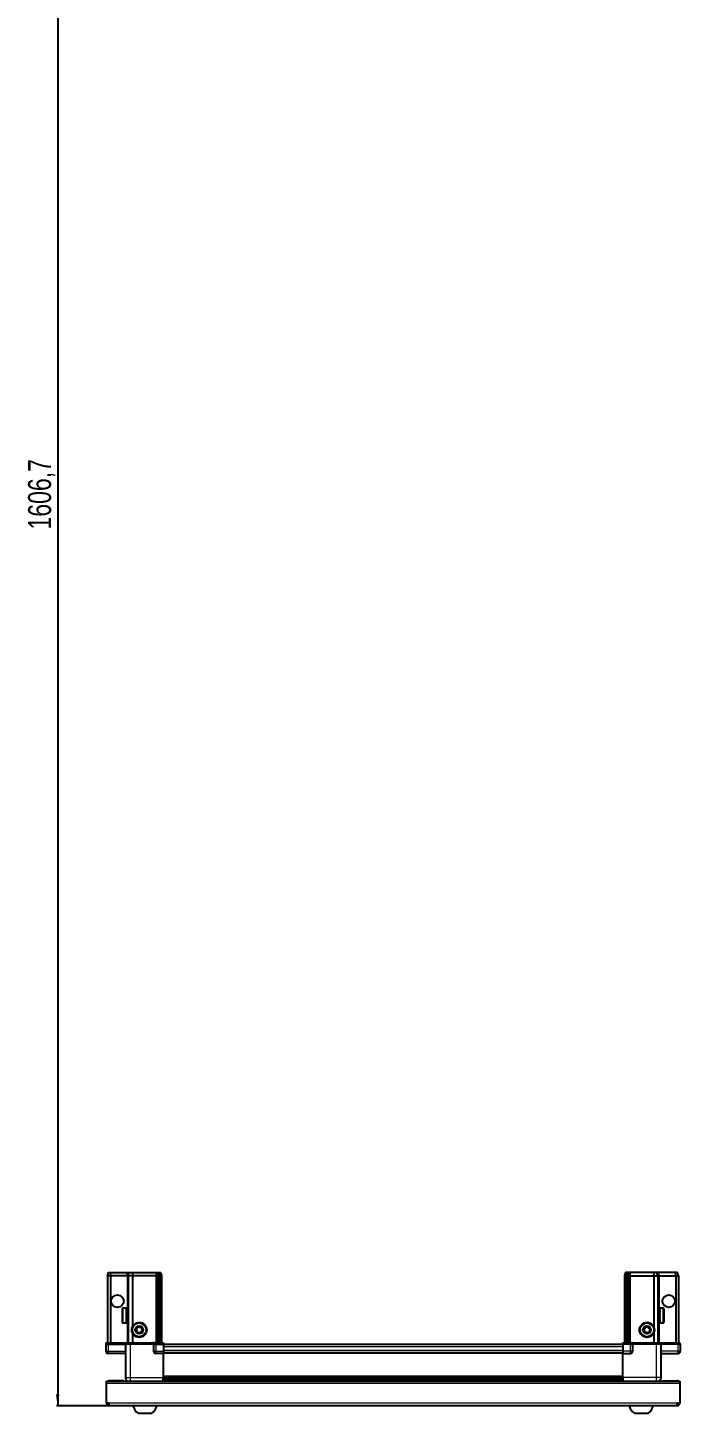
# Model space of a CAD drawing. Header units: millimetres. Extents: x 927 to 3943, y -869 to 1543.
# Drawn here: x 983 to 1551, y -869 to 337 of the extents above; entities that cross this region are included whole.
import ezdxf

# ---------------------------------------------------------------- set-up
doc = ezdxf.new("R2010")
doc.units = ezdxf.units.MM
doc.layers.add('FORMAT', color=7, linetype='Continuous')
doc.styles.add('SLDTEXTSTYLE0', font='TXT', dxfattribs={"width": 0.75})
doc.dimstyles.new('SLDDIMSTYLE0', dxfattribs={"dimtxt": 20, "dimasz": 10, "dimexe": 0, "dimexo": 0.0625, "dimgap": 5, "dimtad": 2, "dimdec": 1, "dimrnd": 1e-09, "dimzin": 12, "dimdsep": 46, "dimtxsty": 'SLDTEXTSTYLE0', "dimsah": 1, "dimcen": 0.09, "dimadec": 0, "dimazin": 3, "dimtfac": 1, "dimtofl": 0, "dimtmove": 0, "dimatfit": 3, "dimfxl": 0, "dimfrac": 2, "dimtolj": 1, "dimtzin": 12, "dimarcsym": 0})

# ---------------------------------------------------------------- blocks, each defined once
blk = doc.blocks.new('_D_8')
at = {"layer": 'FORMAT'}
for p, q in [((1052.8, 744.4), (1007.7, 744.4)), ((1008.7, 744.4), (1008.7, -862.3)), ((1053.3, -862.3), (1007.7, -862.3))]:
    blk.add_line(p, q, dxfattribs=at)
for points in [[(1008.7, 744.4), (1007.1, 734.4), (1010.2, 734.4)], [(1008.7, -862.3), (1010.2, -852.3), (1007.1, -852.3)]]:
    blk.add_solid(points, dxfattribs=at)
at = {"layer": 'FORMAT', "insert": (982.9, -99.6), "char_height": 20, "attachment_point": 1, "rotation": 90, "style": 'SLDTEXTSTYLE0'}
blk.add_mtext('1606,7', dxfattribs=at)

msp = doc.modelspace()

# ---------------------------------------------------------------- linework, layer by layer
at = {"color": 7, "linetype": 'Continuous', "lineweight": 25}
for p, q in [((1052.17, -749.27), (1052.98, -746.27)), ((1052.98, -746.27), (1054.83, -746.27)), ((1054.67, -749.27), (1054.83, -746.27)), ((1054.83, -746.27), (1069.17, -746.27)), ((1069.17, -746.27), (1070.98, -746.27)), ((1070.17, -749.27), (1070.98, -746.27)), ((1070.98, -746.27), (1074.01, -746.27)), ((1074.01, -746.27), (1073.67, -749.27)), ((1074.01, -746.27), (1094.17, -746.27)), ((1094.17, -746.27), (1095.98, -746.27)), ((1095.98, -746.27), (1095.17, -749.27)), ((1095.98, -746.27), (1096.72, -746.27)), ((1096.72, -746.27), (1096.17, -749.27)), ((1096.72, -746.27), (1097.22, -746.27)), ((1097.22, -746.27), (1098.37, -746.27)), ((1097.22, -746.27), (1097.67, -749.27)), ((1098.37, -746.27), (1099.17, -749.27)), ((1502.98, -746.27), (1502.17, -749.27)), ((1504.13, -746.27), (1502.98, -746.27)), ((1504.13, -746.27), (1503.67, -749.27)), ((1504.63, -746.27), (1504.13, -746.27)), ((1504.63, -746.27), (1505.17, -749.27)), ((1505.37, -746.27), (1504.63, -746.27)), ((1505.37, -746.27), (1506.17, -749.27)), ((1507.17, -746.27), (1505.37, -746.27)), ((1527.34, -746.27), (1507.17, -746.27)), ((1527.34, -746.27), (1527.67, -749.27)), ((1530.37, -746.27), (1527.34, -746.27)), ((1531.17, -749.27), (1530.37, -746.27)), ((1532.17, -746.27), (1530.37, -746.27)), ((1546.52, -746.27), (1532.17, -746.27)), ((1546.67, -749.27), (1546.52, -746.27)), ((1548.37, -746.27), (1546.52, -746.27)), ((1549.17, -749.27), (1548.37, -746.27)), ((1052.17, -749.27), (1052.17, -807.57)), ((1054.67, -749.27), (1052.17, -749.27)), ((1069.17, -749.27), (1054.67, -749.27)), ((1054.67, -749.27), (1054.67, -807.57)), ((1070.17, -749.27), (1069.17, -749.27)), ((1073.67, -749.27), (1070.17, -749.27)), ((1070.17, -749.27), (1070.17, -807.57)), ((1073.67, -749.27), (1073.67, -793.77)), ((1094.17, -749.27), (1073.67, -749.27)), ((1095.17, -749.27), (1094.17, -749.27)), ((1096.17, -749.27), (1095.17, -749.27)), ((1095.17, -749.27), (1095.17, -807.57)), ((1097.67, -749.27), (1096.17, -749.27)), ((1096.17, -749.27), (1096.17, -807.57)), ((1099.17, -749.27), (1097.67, -749.27)), ((1097.67, -749.27), (1097.67, -807.57)), ((1099.17, -749.27), (1099.17, -807.57)), ((1502.17, -749.27), (1503.67, -749.27)), ((1502.17, -749.27), (1502.17, -807.57)), ((1503.67, -749.27), (1505.17, -749.27)), ((1503.67, -749.27), (1503.67, -807.57)), ((1505.17, -749.27), (1506.17, -749.27)), ((1505.17, -749.27), (1505.17, -807.57)), ((1506.17, -749.27), (1506.17, -807.57)), ((1506.17, -749.27), (1507.17, -749.27)), ((1507.17, -749.27), (1527.67, -749.27)), ((1527.67, -749.27), (1527.67, -793.77)), ((1527.67, -749.27), (1531.17, -749.27)), ((1531.17, -749.27), (1531.17, -807.57)), ((1531.17, -749.27), (1532.17, -749.27)), ((1532.17, -749.27), (1546.67, -749.27)), ((1546.67, -749.27), (1546.67, -807.57)), ((1546.67, -749.27), (1549.17, -749.27)), ((1549.17, -749.27), (1549.17, -807.57)), ((1064.97, -789.47), (1064.97, -778.07)), ((1068.17, -777.27), (1065.77, -777.27)), ((1068.17, -777.27), (1068.17, -777.28)), ((1068.17, -777.28), (1068.67, -777.28)), ((1068.17, -777.47), (1068.67, -777.47)), ((1068.17, -777.47), (1068.17, -777.69)), ((1068.17, -777.69), (1068.67, -777.69)), ((1068.17, -778.26), (1068.67, -778.26)), ((1068.17, -778.26), (1068.17, -778.69)), ((1068.17, -778.69), (1068.67, -778.69)), ((1068.17, -779.6), (1068.67, -779.6)), ((1068.17, -779.6), (1068.17, -780.19)), ((1068.17, -780.19), (1068.67, -780.19)), ((1068.17, -781.34), (1068.67, -781.34)), ((1068.17, -781.34), (1068.17, -782.04)), ((1068.17, -782.04), (1068.67, -782.04)), ((1068.17, -783.32), (1068.67, -783.32)), ((1068.17, -783.32), (1068.17, -784.06)), ((1068.17, -783.47), (1068.67, -783.47)), ((1068.67, -777.47), (1068.67, -777.28)), ((1068.67, -777.69), (1068.67, -777.47)), ((1068.67, -778.26), (1068.67, -777.69)), ((1068.67, -778.69), (1068.67, -778.26)), ((1068.67, -779.6), (1068.67, -778.69)), ((1068.77, -779.37), (1068.67, -779.37)), ((1068.67, -780.19), (1068.67, -779.6)), ((1068.67, -781.34), (1068.67, -780.19)), ((1068.67, -782.04), (1068.67, -781.34)), ((1068.67, -783.32), (1068.67, -782.04)), ((1068.67, -783.47), (1068.67, -783.32)), ((1068.77, -788.17), (1068.77, -779.37)), ((1069.66, -780.46), (1069.17, -779.77)), ((1069.17, -787.77), (1069.17, -779.77)), ((1070.14, -779.77), (1069.66, -780.46)), ((1069.66, -787.08), (1069.66, -780.46)), ((1070.17, -779.77), (1070.14, -779.77)), ((1070.14, -787.77), (1070.14, -779.77)), ((1531.21, -779.77), (1531.17, -779.77)), ((1531.69, -780.46), (1531.21, -779.77)), ((1531.21, -779.77), (1531.21, -787.77)), ((1532.17, -779.77), (1531.69, -780.46)), ((1531.69, -780.46), (1531.69, -787.08)), ((1532.17, -779.77), (1532.17, -787.77)), ((1532.67, -779.37), (1532.57, -779.37)), ((1532.57, -779.37), (1532.57, -788.17)), ((1535.57, -777.27), (1532.67, -777.27)), ((1533.17, -777.27), (1532.67, -777.27)), ((1532.67, -777.27), (1532.67, -777.32)), ((1532.67, -777.32), (1532.67, -777.61)), ((1533.17, -777.32), (1532.67, -777.32)), ((1533.17, -777.61), (1532.67, -777.61)), ((1532.67, -777.61), (1532.67, -777.88)), ((1533.17, -777.88), (1532.67, -777.88)), ((1532.67, -777.88), (1532.67, -778.54)), ((1533.17, -778.54), (1532.67, -778.54)), ((1532.67, -778.54), (1532.67, -779.02)), ((1532.67, -779.02), (1532.67, -779.99)), ((1533.17, -779.02), (1532.67, -779.02)), ((1533.17, -779.99), (1532.67, -779.99)), ((1532.67, -779.99), (1532.67, -780.62)), ((1532.67, -780.62), (1532.67, -781.81)), ((1533.17, -780.62), (1532.67, -780.62)), ((1533.17, -781.81), (1532.67, -781.81)), ((1532.67, -781.81), (1532.67, -782.45)), ((1533.17, -782.45), (1532.67, -782.45)), ((1532.67, -782.53), (1532.67, -783.82)), ((1533.17, -782.53), (1532.67, -782.53)), ((1533.17, -783.82), (1532.67, -783.82)), ((1533.17, -777.32), (1533.17, -777.27)), ((1533.17, -777.88), (1533.17, -777.61)), ((1533.17, -779.02), (1533.17, -778.54)), ((1533.17, -780.62), (1533.17, -779.99)), ((1533.17, -782.53), (1533.17, -781.81)), ((1533.17, -784.56), (1533.17, -783.82)), ((1536.37, -778.07), (1536.37, -789.47)), ((1065.77, -790.27), (1068.17, -790.27)), ((1068.17, -783.97), (1068.67, -783.97)), ((1068.17, -784.06), (1068.67, -784.06)), ((1068.17, -785.35), (1068.67, -785.35)), ((1068.17, -785.35), (1068.17, -786.05)), ((1068.17, -786.05), (1068.67, -786.05)), ((1068.17, -787.22), (1068.67, -787.22)), ((1068.17, -787.22), (1068.17, -787.82)), ((1068.17, -787.82), (1068.67, -787.82)), ((1068.17, -788.75), (1068.67, -788.75)), ((1068.17, -788.75), (1068.17, -789.2)), ((1068.17, -789.2), (1068.67, -789.2)), ((1068.17, -789.8), (1068.67, -789.8)), ((1068.17, -789.8), (1068.17, -790.04)), ((1068.17, -790.04), (1068.67, -790.04)), ((1068.17, -790.26), (1068.67, -790.26)), ((1068.17, -790.26), (1068.17, -790.27)), ((1068.17, -790.27), (1068.67, -790.27)), ((1068.67, -784.06), (1068.67, -783.97)), ((1068.67, -785.35), (1068.67, -784.06)), ((1068.67, -786.05), (1068.67, -785.35)), ((1068.67, -787.22), (1068.67, -786.05)), ((1068.67, -787.82), (1068.67, -787.22)), ((1068.67, -788.75), (1068.67, -787.82)), ((1068.67, -788.17), (1068.77, -788.17)), ((1068.67, -789.2), (1068.67, -788.75)), ((1068.67, -789.8), (1068.67, -789.2)), ((1068.67, -790.04), (1068.67, -789.8)), ((1068.67, -790.26), (1068.67, -790.04)), ((1068.67, -790.27), (1068.67, -790.26)), ((1069.17, -787.77), (1069.66, -787.08)), ((1069.66, -787.08), (1070.14, -787.77)), ((1070.14, -787.77), (1070.17, -787.77)), ((1531.17, -787.77), (1531.21, -787.77)), ((1531.21, -787.77), (1531.69, -787.08)), ((1531.69, -787.08), (1532.17, -787.77)), ((1532.57, -788.17), (1532.67, -788.17)), ((1533.17, -784.31), (1532.67, -784.31)), ((1532.67, -784.31), (1532.67, -784.56)), ((1532.67, -784.56), (1532.67, -785.83)), ((1533.17, -784.56), (1532.67, -784.56)), ((1533.17, -785.83), (1532.67, -785.83)), ((1532.67, -785.83), (1532.67, -786.52)), ((1532.67, -786.52), (1532.67, -787.63)), ((1533.17, -786.52), (1532.67, -786.52)), ((1533.17, -787.63), (1532.67, -787.63)), ((1532.67, -787.63), (1532.67, -788.2)), ((1532.67, -788.2), (1532.67, -789.06)), ((1533.17, -788.2), (1532.67, -788.2)), ((1533.17, -789.06), (1532.67, -789.06)), ((1532.67, -789.06), (1532.67, -789.46)), ((1532.67, -789.46), (1532.67, -789.97)), ((1533.17, -789.46), (1532.67, -789.46)), ((1533.17, -789.97), (1532.67, -789.97)), ((1532.67, -789.97), (1532.67, -790.15)), ((1532.67, -790.15), (1532.67, -790.27)), ((1533.17, -790.15), (1532.67, -790.15)), ((1532.67, -790.27), (1535.57, -790.27)), ((1533.17, -786.52), (1533.17, -785.83)), ((1533.17, -788.2), (1533.17, -787.63)), ((1533.17, -789.46), (1533.17, -789.06)), ((1533.17, -790.15), (1533.17, -789.97)), ((1051.17, -807.57), (1050.67, -808.44)), ((1052.67, -807.57), (1051.17, -807.57)), ((1052.67, -807.57), (1067.47, -807.57)), ((1067.47, -807.57), (1067.67, -807.57)), ((1067.67, -808.77), (1067.67, -807.57)), ((1067.67, -807.57), (1071.67, -807.57)), ((1071.67, -807.57), (1091.97, -807.57)), ((1073.67, -798.77), (1073.67, -807.57)), ((1091.97, -807.57), (1092.17, -807.57)), ((1092.17, -808.77), (1092.17, -807.57)), ((1092.85, -807.57), (1092.17, -807.57)), ((1092.85, -807.57), (1100.67, -807.57)), ((1100.67, -807.57), (1100.67, -808.44)), ((1500.67, -808.44), (1500.67, -807.57)), ((1500.67, -807.57), (1508.5, -807.57)), ((1509.17, -807.57), (1508.5, -807.57)), ((1509.17, -808.77), (1509.17, -807.57)), ((1509.17, -807.57), (1509.37, -807.57)), ((1509.37, -807.57), (1529.67, -807.57)), ((1527.67, -798.77), (1527.67, -807.57)), ((1529.67, -807.57), (1533.67, -807.57)), ((1533.67, -808.77), (1533.67, -807.57)), ((1533.67, -807.57), (1533.87, -807.57)), ((1533.87, -807.57), (1548.67, -807.57)), ((1550.17, -807.57), (1548.67, -807.57)), ((1550.67, -808.44), (1550.17, -807.57)), ((1550.67, -808.44), (1550.17, -807.57)), ((1050.67, -808.77), (1050.67, -808.44)), ((1050.67, -808.77), (1052.67, -808.77)), ((1050.67, -808.77), (1050.67, -814.77)), ((1067.47, -808.77), (1052.67, -808.77)), ((1052.67, -808.77), (1067.47, -808.77)), ((1067.67, -816.77), (1052.67, -816.77)), ((1067.67, -808.77), (1067.47, -808.77)), ((1071.67, -808.77), (1067.67, -808.77)), ((1067.67, -808.77), (1067.67, -837.77)), ((1091.97, -808.77), (1071.67, -808.77)), ((1092.17, -808.77), (1091.97, -808.77)), ((1092.17, -808.77), (1094.17, -808.77)), ((1092.17, -808.77), (1092.17, -814.77)), ((1100.67, -808.44), (1094.17, -808.44)), ((1100.67, -808.77), (1094.17, -808.77)), ((1094.17, -808.77), (1100.67, -808.77)), ((1100.67, -816.77), (1094.17, -816.77)), ((1100.67, -808.44), (1100.67, -808.44)), ((1100.67, -808.77), (1100.67, -808.44)), ((1100.67, -808.77), (1100.67, -808.77)), ((1100.67, -808.77), (1100.67, -814.77)), ((1500.67, -808.92), (1100.67, -808.92)), ((1100.67, -814.77), (1100.67, -816.77)), ((1500.67, -816.12), (1100.67, -816.12)), ((1100.67, -837.77), (1100.67, -816.77)), ((1507.17, -808.44), (1500.67, -808.44)), ((1500.67, -808.77), (1500.67, -808.44)), ((1507.17, -808.77), (1500.67, -808.77)), ((1500.67, -808.77), (1500.67, -814.77)), ((1500.67, -814.77), (1500.67, -816.77)), ((1500.67, -816.77), (1507.17, -816.77)), ((1500.67, -837.77), (1500.67, -816.77)), ((1507.17, -808.77), (1509.17, -808.77)), ((1509.17, -808.77), (1507.17, -808.77)), ((1509.37, -808.77), (1509.17, -808.77)), ((1509.17, -808.77), (1509.17, -814.77)), ((1529.67, -808.77), (1509.37, -808.77)), ((1533.67, -808.77), (1529.67, -808.77)), ((1533.87, -808.77), (1533.67, -808.77)), ((1533.67, -808.77), (1533.67, -837.77)), ((1533.67, -816.77), (1548.67, -816.77)), ((1548.67, -808.77), (1533.87, -808.77)), ((1548.67, -808.77), (1550.67, -808.77)), ((1550.67, -808.77), (1550.67, -808.44)), ((1550.67, -808.77), (1550.67, -808.44)), ((1550.67, -808.77), (1550.67, -808.77)), ((1550.67, -808.77), (1550.67, -814.77)), ((1051.17, -842.87), (1051.17, -840.77)), ((1051.17, -840.77), (1550.17, -840.77)), ((1051.17, -860.17), (1051.17, -842.87)), ((1066.17, -840.67), (1053.27, -840.67)), ((1066.17, -840.67), (1066.17, -840.77)), ((1100.52, -840.77), (1100.52, -837.77)), ((1100.67, -838.8), (1500.67, -838.8)), ((1100.67, -838.83), (1500.67, -838.83)), ((1124.55, -840.62), (1100.67, -840.62)), ((1119.17, -840.77), (1119.17, -840.62)), ((1119.21, -840.77), (1119.21, -840.62)), ((1119.48, -840.77), (1119.48, -840.62)), ((1119.74, -840.77), (1119.74, -840.62)), ((1120.39, -840.77), (1120.39, -840.62)), ((1120.86, -840.77), (1120.86, -840.62)), ((1121.82, -840.77), (1121.82, -840.62)), ((1122.44, -840.77), (1122.44, -840.62)), ((1123.63, -840.77), (1123.63, -840.62)), ((1124.29, -840.77), (1124.29, -840.62)), ((1124.34, -840.77), (1124.34, -840.62)), ((1125.64, -840.62), (1124.55, -840.62)), ((1126.37, -840.62), (1125.64, -840.62)), ((1125.64, -840.77), (1125.64, -840.62)), ((1125.64, -840.62), (1125.64, -840.62)), ((1125.65, -840.77), (1125.65, -840.62)), ((1126.15, -840.77), (1126.15, -840.62)), ((1126.38, -840.62), (1126.37, -840.62)), ((1126.38, -840.77), (1126.38, -840.62)), ((1126.79, -840.62), (1126.38, -840.62)), ((1474.55, -840.62), (1126.79, -840.62)), ((1127.65, -840.77), (1127.65, -840.62)), ((1128.34, -840.77), (1128.34, -840.62)), ((1129.47, -840.77), (1129.47, -840.62)), ((1130.04, -840.77), (1130.04, -840.62)), ((1130.91, -840.77), (1130.91, -840.62)), ((1131.31, -840.77), (1131.31, -840.62)), ((1131.84, -840.77), (1131.84, -840.62)), ((1132.04, -840.77), (1132.04, -840.62)), ((1132.17, -840.77), (1132.17, -840.62)), ((1469.18, -840.77), (1469.18, -840.62)), ((1469.35, -840.77), (1469.35, -840.62)), ((1469.56, -840.77), (1469.56, -840.62)), ((1470.12, -840.77), (1470.12, -840.62)), ((1470.54, -840.77), (1470.54, -840.62)), ((1471.43, -840.77), (1471.43, -840.62)), ((1472.02, -840.77), (1472.02, -840.62)), ((1473.16, -840.77), (1473.16, -840.62)), ((1473.86, -840.77), (1473.86, -840.62)), ((1475.14, -840.62), (1474.55, -840.62)), ((1475.87, -840.62), (1475.14, -840.62)), ((1475.14, -840.77), (1475.14, -840.62)), ((1475.14, -840.62), (1475.14, -840.62)), ((1475.31, -840.77), (1475.31, -840.62)), ((1475.81, -840.77), (1475.81, -840.62)), ((1475.87, -840.77), (1475.87, -840.62)), ((1476.79, -840.62), (1475.87, -840.62)), ((1475.87, -840.62), (1475.87, -840.62)), ((1500.67, -840.62), (1476.79, -840.62)), ((1477.16, -840.77), (1477.16, -840.62)), ((1477.87, -840.77), (1477.87, -840.62)), ((1479.05, -840.77), (1479.05, -840.62)), ((1479.65, -840.77), (1479.65, -840.62)), ((1480.6, -840.77), (1480.6, -840.62)), ((1481.05, -840.77), (1481.05, -840.62)), ((1481.67, -840.77), (1481.67, -840.62)), ((1481.91, -840.77), (1481.91, -840.62)), ((1482.15, -840.77), (1482.15, -840.62)), ((1482.17, -840.77), (1482.17, -840.62)), ((1500.82, -840.77), (1500.82, -837.77)), ((1535.17, -840.67), (1535.17, -840.77)), ((1535.17, -840.67), (1548.07, -840.67)), ((1550.17, -840.77), (1550.17, -842.87)), ((1550.17, -842.87), (1550.17, -860.17)), ((1053.27, -860.17), (1051.17, -860.17)), ((1053.27, -860.17), (1053.27, -862.27)), ((1548.07, -862.27), (1053.27, -862.27)), ((1550.17, -860.17), (1548.07, -860.17)), ((1548.07, -862.27), (1548.07, -860.17)), ((1078.67, -868.87), (1090.67, -868.87)), ((1510.67, -868.87), (1522.67, -868.87))]:
    msp.add_line(p, q, dxfattribs=at)
at = {"color": 8, "linetype": 'Continuous', "lineweight": 18}
for p, q in [((1069.17, -749.27), (1069.17, -746.27)), ((1094.17, -746.27), (1094.17, -749.27)), ((1507.17, -746.27), (1507.17, -749.27)), ((1532.17, -749.27), (1532.17, -746.27)), ((1069.17, -749.27), (1069.17, -779.77)), ((1094.17, -749.27), (1094.17, -807.57)), ((1507.17, -749.27), (1507.17, -807.57)), ((1532.17, -749.27), (1532.17, -779.77)), ((1065.77, -790.27), (1065.77, -777.27)), ((1535.57, -777.27), (1535.57, -790.27)), ((1069.17, -787.77), (1069.17, -807.57)), ((1532.17, -787.77), (1532.17, -807.57)), ((1052.67, -808.77), (1052.67, -807.57)), ((1067.47, -808.77), (1067.47, -807.57)), ((1071.67, -808.77), (1071.67, -807.57)), ((1091.97, -808.77), (1091.97, -807.57)), ((1509.37, -807.57), (1509.37, -808.77)), ((1529.67, -808.77), (1529.67, -807.57)), ((1533.87, -807.57), (1533.87, -808.77)), ((1548.67, -808.77), (1548.67, -807.57)), ((1050.67, -814.77), (1052.67, -814.77)), ((1052.67, -808.77), (1052.67, -814.77)), ((1052.67, -814.77), (1067.67, -814.77)), ((1052.67, -816.77), (1052.67, -814.77)), ((1071.67, -808.77), (1071.67, -837.77)), ((1092.17, -814.77), (1094.17, -814.77)), ((1094.17, -808.77), (1094.17, -808.44)), ((1094.17, -808.77), (1094.17, -814.77)), ((1094.17, -814.77), (1100.67, -814.77)), ((1094.17, -814.77), (1094.17, -816.77)), ((1100.67, -808.77), (1100.67, -808.44)), ((1500.67, -810.92), (1100.67, -810.92)), ((1500.67, -814.12), (1100.67, -814.12)), ((1500.67, -816.77), (1100.67, -816.77)), ((1507.17, -814.77), (1500.67, -814.77)), ((1507.17, -808.77), (1507.17, -808.44)), ((1507.17, -808.77), (1507.17, -814.77)), ((1509.17, -814.77), (1507.17, -814.77)), ((1507.17, -814.77), (1507.17, -816.77)), ((1529.67, -808.77), (1529.67, -837.77)), ((1548.67, -814.77), (1533.67, -814.77)), ((1548.67, -808.77), (1548.67, -814.77)), ((1550.67, -814.77), (1548.67, -814.77)), ((1548.67, -816.77), (1548.67, -814.77)), ((1550.17, -842.87), (1051.17, -842.87)), ((1053.27, -840.77), (1053.27, -840.67)), ((1071.67, -837.77), (1100.67, -837.77)), ((1100.67, -836.18), (1500.67, -836.18)), ((1500.67, -837.59), (1100.67, -837.59)), ((1100.67, -840.04), (1500.67, -840.04)), ((1529.67, -837.77), (1500.67, -837.77)), ((1548.07, -840.77), (1548.07, -840.67)), ((1548.07, -860.17), (1053.27, -860.17))]:
    msp.add_line(p, q, dxfattribs=at)
at = {"color": 7, "linetype": 'Continuous', "lineweight": 25, "flags": 128}
for points in [[(1053.27, -840.67), (1052.86, -840.71), (1052.63, -840.77)], [(1548.71, -840.77), (1548.48, -840.71), (1548.07, -840.67)]]:
    msp.add_lwpolyline(points, dxfattribs=at)
at = {"color": 7, "linetype": 'Continuous', "lineweight": 25}
for centre, radius in [((1060.67, -771.27), 5.5), ((1540.67, -771.27), 5.5), ((1079.67, -796.27), 6.5), ((1079.67, -796.27), 3.46), ((1521.67, -796.27), 6.5), ((1521.67, -796.27), 3.46)]:
    msp.add_circle(centre, radius, dxfattribs=at)
at = {"color": 8, "linetype": 'Continuous', "lineweight": 18}
for centre in [(1079.67, -796.27), (1521.67, -796.27)]:
    msp.add_circle(centre, 5.7, dxfattribs=at)
at = {"color": 7, "linetype": 'Continuous', "lineweight": 25}
for centre, radius, start, end in [((1065.77, -778.07), 0.8, 90, 180), ((1069.17, -779.37), 0.4, 180, 270), ((1532.17, -779.37), 0.4, 270, 0), ((1535.57, -778.07), 0.8, 360, 90), ((1065.77, -789.47), 0.8, 180, 270), ((1069.17, -788.17), 0.4, 90, 180), ((1079.67, -796.27), 2.5, 147.37605, 207.37605), ((1079.67, -796.27), 2.5, 87.37605, 147.37605), ((1079.67, -796.27), 2.5, 27.37605, 87.37605), ((1079.67, -796.27), 2.5, 327.37605, 27.37605), ((1521.67, -796.27), 2.5, 134.67671, 194.67671), ((1521.67, -796.27), 2.5, 74.67671, 134.67671), ((1521.67, -796.27), 2.5, 14.67671, 74.67671), ((1521.67, -796.27), 2.5, 314.67671, 14.67671), ((1532.17, -788.17), 0.4, 360, 90), ((1535.57, -789.47), 0.8, 270, 0), ((1079.67, -796.27), 2.5, 207.37605, 267.37605), ((1079.67, -796.27), 2.5, 267.37605, 327.37605), ((1521.67, -796.27), 2.5, 194.67671, 254.67671), ((1521.67, -796.27), 2.5, 254.67671, 314.67671), ((1052.67, -814.77), 2, 180, 270), ((1094.17, -814.77), 2, 180, 270), ((1507.17, -814.77), 2, 270, 0), ((1548.67, -814.77), 2, 270, 0), ((1053.27, -860.17), 2.1, 180, 270), ((1053.27, -860.17), 0.6, 180, 270), ((1085.7, -859.25), 11.91, 194.70035, 233.8734), ((1083.65, -859.25), 11.91, 306.1266, 345.29965), ((1517.7, -859.25), 11.91, 194.70035, 233.8734), ((1515.65, -859.25), 11.91, 306.1266, 345.29965), ((1548.07, -860.17), 0.6, 270, 0), ((1548.07, -860.17), 2.1, 270, 0)]:
    msp.add_arc(centre, radius, start, end, dxfattribs=at)
for centre, start_param, end_param in [((1094.17, -804.98), 2.4188584, 3.1415927), ((1507.17, -804.98), 3.1415927, 3.8643269)]:
    msp.add_ellipse(centre, major_axis=(0, 3.46), ratio=0.5773503, start_param=start_param, end_param=end_param, dxfattribs=at)
for points, knots in [([(1076.79, -796.14), (1077.07, -795.71), (1077.59, -794.9), (1078.1, -794.09), (1078.34, -793.71)], [0, 0, 0, 0, 0.5346859, 1, 1, 1, 1]), ([(1078.34, -793.71), (1078.86, -793.73), (1079.82, -793.78), (1080.78, -793.82), (1081.23, -793.84)], [0, 0, 0, 0, 0.53468586, 1, 1, 1, 1]), ([(1081.23, -793.84), (1081.39, -794.15), (1081.77, -794.88), (1082.22, -795.76), (1082.5, -796.3), (1082.56, -796.41)], [0, 0, 0, 0, 0.3629006, 0.8668753, 1, 1, 1, 1]), ([(1518.89, -795.51), (1519.25, -795.15), (1519.94, -794.47), (1520.62, -793.8), (1520.94, -793.48)], [0, 0, 0, 0, 0.5346859, 1, 1, 1, 1]), ([(1519.62, -798.3), (1519.53, -797.97), (1519.32, -797.17), (1519.07, -796.21), (1518.92, -795.63), (1518.89, -795.51)], [0, 0, 0, 0, 0.3629006, 0.8668753, 1, 1, 1, 1]), ([(1520.94, -793.48), (1521.44, -793.62), (1522.37, -793.87), (1523.29, -794.13), (1523.73, -794.24)], [0, 0, 0, 0, 0.5346859, 1, 1, 1, 1]), ([(1523.73, -794.24), (1523.76, -794.37), (1523.91, -794.94), (1524.16, -795.91), (1524.37, -796.7), (1524.46, -797.04)], [0, 0, 0, 0, 0.13312467, 0.63709944, 1, 1, 1, 1]), ([(1078.12, -798.71), (1078.06, -798.59), (1077.78, -798.06), (1077.33, -797.18), (1076.95, -796.45), (1076.79, -796.14)], [0, 0, 0, 0, 0.13312467, 0.63709944, 1, 1, 1, 1]), ([(1081, -798.84), (1080.48, -798.81), (1079.52, -798.77), (1078.56, -798.73), (1078.12, -798.71)], [0, 0, 0, 0, 0.5346859, 1, 1, 1, 1]), ([(1082.56, -796.41), (1082.28, -796.84), (1081.76, -797.65), (1081.24, -798.46), (1081, -798.84)], [0, 0, 0, 0, 0.5346859, 1, 1, 1, 1]), ([(1522.4, -799.07), (1521.91, -798.93), (1520.98, -798.68), (1520.05, -798.42), (1519.62, -798.3)], [0, 0, 0, 0, 0.5346859, 1, 1, 1, 1]), ([(1524.46, -797.04), (1524.09, -797.4), (1523.4, -798.08), (1522.72, -798.75), (1522.4, -799.07)], [0, 0, 0, 0, 0.5346859, 1, 1, 1, 1]), ([(1067.67, -837.77), (1067.72, -838.21), (1067.79, -838.89), (1068.23, -839.71), (1068.68, -840.26), (1069.09, -840.62), (1069.35, -840.75), (1069.39, -840.77)], [0, 0, 0, 0, 0.3630185, 0.5584377, 0.7580039, 0.9575702, 1, 1, 1, 1]), ([(1100.67, -837.77), (1100.67, -838.17), (1100.67, -838.96), (1100.67, -839.98), (1100.67, -840.61), (1100.67, -840.76), (1100.67, -840.77)], [0, 0, 0, 0, 0.3255201, 0.6510403, 0.9765604, 1, 1, 1, 1]), ([(1500.67, -837.77), (1500.67, -838.17), (1500.67, -838.96), (1500.67, -839.98), (1500.67, -840.61), (1500.67, -840.76), (1500.67, -840.77)], [0, 0, 0, 0, 0.3255201, 0.6510403, 0.9765604, 1, 1, 1, 1]), ([(1533.67, -837.77), (1533.63, -838.21), (1533.55, -838.89), (1533.12, -839.71), (1532.66, -840.26), (1532.26, -840.62), (1532, -840.75), (1531.95, -840.77)], [0, 0, 0, 0, 0.36301846, 0.55843766, 0.75800394, 0.95757021, 1, 1, 1, 1])]:
    msp.add_open_spline(points, degree=3, knots=knots, dxfattribs=at)
at = {"color": 8, "linetype": 'Continuous', "lineweight": 18}
for points in [[(1067.67, -837.77), (1067.73, -837.77), (1067.85, -837.77), (1068.78, -837.77), (1070.1, -837.77), (1071.15, -837.77), (1071.67, -837.77)], [(1533.67, -837.77), (1533.61, -837.77), (1533.49, -837.77), (1532.57, -837.77), (1531.24, -837.77), (1530.2, -837.77), (1529.67, -837.77)]]:
    msp.add_open_spline(points, degree=3, dxfattribs=at)
for points, knots in [([(1071.67, -837.77), (1071.67, -838.21), (1071.67, -838.89), (1071.67, -839.71), (1071.67, -840.26), (1071.67, -840.62), (1071.67, -840.75), (1071.67, -840.77)], [0, 0, 0, 0, 0.36301846, 0.55843766, 0.75800394, 0.95757021, 1, 1, 1, 1]), ([(1529.67, -837.77), (1529.67, -838.21), (1529.67, -838.89), (1529.67, -839.71), (1529.67, -840.26), (1529.67, -840.62), (1529.67, -840.75), (1529.67, -840.77)], [0, 0, 0, 0, 0.3630185, 0.5584377, 0.7580039, 0.9575702, 1, 1, 1, 1])]:
    msp.add_open_spline(points, degree=3, knots=knots, dxfattribs=at)

# ---------------------------------------------------------------- dimensions: what is measured, and where the dimension line sits
at = {"layer": 'FORMAT'}
dim = msp.add_linear_dim(base=(1008.67, -862.27), p1=(1052.77, 744.43), p2=(1053.27, -862.27), angle=90, dimstyle='SLDDIMSTYLE0', dxfattribs=at)
dim.commit()
dim.dimension.update_dxf_attribs({"geometry": '_D_8', "text_midpoint": (1008.67, -58.92), "dimtype": 160})

doc.saveas('drawing.dxf')
